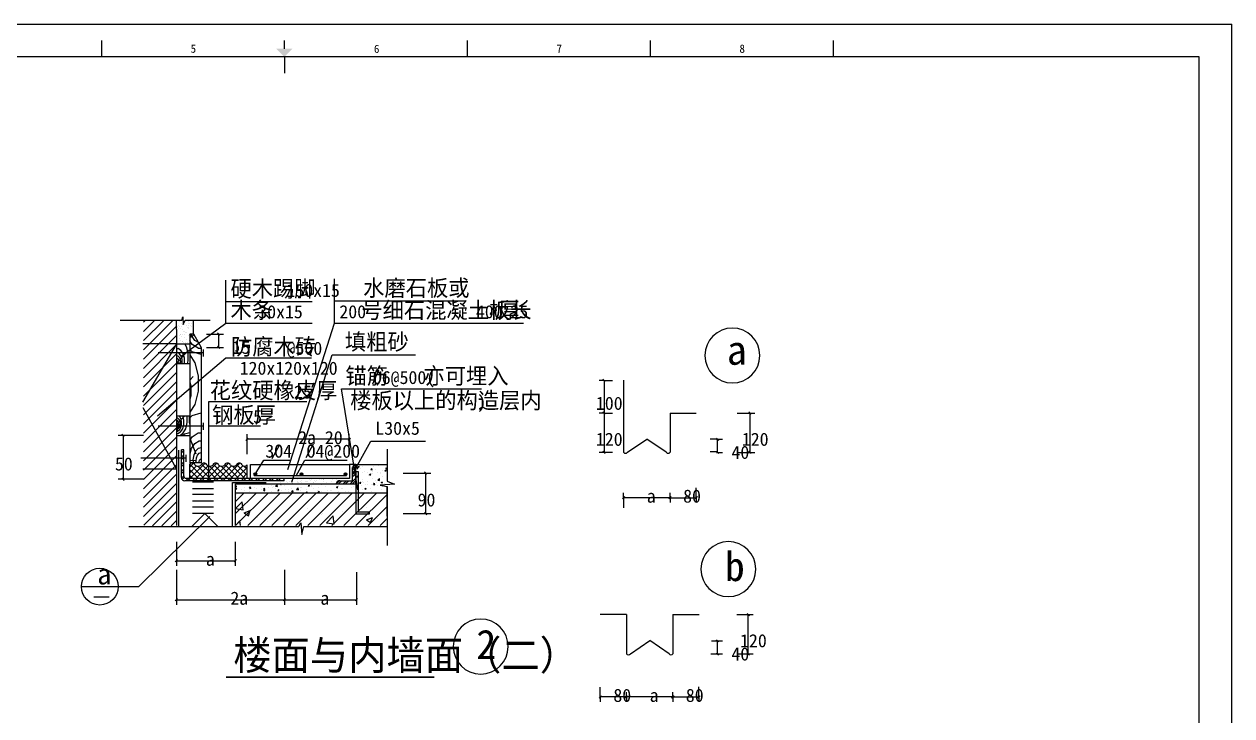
# Model space of a CAD drawing. Header units: metres. Extents: x 10696 to 16636, y 10609 to 14809.
# Drawn here: x 12945 to 16636, y 12694 to 14809 of the extents above; entities that cross this region are included whole.
import ezdxf

# ---------------------------------------------------------------- set-up
doc = ezdxf.new("R2010")
doc.units = ezdxf.units.M
for name, color, linetype in [('AXIS', 3, 'Continuous'), ('CX', 2, 'Continuous'), ('HATCH', 9, 'Continuous'), ('PUB_DIM', 4, 'Continuous'), ('PUB_TEXT', 7, 'Continuous'), ('S_SURFACE', 4, 'Continuous'), ('SXX', 4, 'Continuous'), ('TK', 9, 'Continuous'), ('XX', 7, 'Continuous'), ('ZX', 3, 'Continuous')]:
    doc.layers.add(name, color=color, linetype=linetype)

# ---------------------------------------------------------------- blocks, each defined once
blk = doc.blocks.new('_DIMX')
blk.add_lwpolyline([(-70, -70), (70, 70)])

msp = doc.modelspace()

# ---------------------------------------------------------------- linework, layer by layer
for p, q in [((13309.93, 13812.88), (13401.05, 13904.01)), ((13309.93, 13841.17), (13372.77, 13904.01)), ((13309.93, 13869.45), (13344.48, 13904.01)), ((13309.93, 13897.74), (13316.2, 13904.01)), ((13309.93, 13784.6), (13410.84, 13885.51)), ((13413.53, 13881.3), (13413.53, 13881.3)), ((13414.11, 13883.38), (13414.11, 13883.38)), ((13417.67, 13886.28), (13417.67, 13886.28)), ((13417.75, 13878.62), (13417.75, 13878.62)), ((13419.32, 13884.06), (13419.32, 13884.06)), ((13419.51, 13884.59), (13419.51, 13884.59)), ((13421.01, 13898.22), (13421.01, 13898.22)), ((13421.64, 13878.95), (13421.64, 13878.95)), ((13424.85, 13893.99), (13424.85, 13893.99)), ((13427.45, 13885.13), (13427.45, 13885.13)), ((13428.21, 13876.62), (13428.21, 13876.62)), ((13435.13, 13889.3), (13435.13, 13889.3)), ((13437.78, 13904.18), (13437.78, 13904.18)), ((13440.81, 13903.71), (13440.81, 13903.71)), ((13441.03, 13886.92), (13441.03, 13886.92)), ((13444.67, 13881.36), (13444.67, 13881.36)), ((13446.24, 13887.61), (13446.24, 13887.61)), ((13447.73, 13895.06), (13447.73, 13895.06)), ((13448.02, 13899.2), (13448.02, 13899.2)), ((13448.65, 13879.93), (13448.65, 13879.93)), ((13448.89, 13878.67), (13448.89, 13878.67)), ((13449.57, 13893.37), (13449.57, 13893.37)), ((13454.37, 13888.68), (13454.37, 13888.68)), ((13455.99, 13894.04), (13455.99, 13894.04)), ((13458.27, 13885.4), (13458.27, 13885.4)), ((13460.71, 13889.18), (13460.71, 13889.18)), ((13309.93, 13756.32), (13410.84, 13857.23)), ((13418.65, 13849.06), (13418.65, 13849.06)), ((13421.6, 13856.26), (13421.6, 13856.26)), ((13422.27, 13859.69), (13422.27, 13859.69)), ((13422.9, 13840.42), (13422.9, 13840.42)), ((13423.33, 13858.7), (13423.33, 13858.7)), ((13425.82, 13853.58), (13425.82, 13853.58)), ((13428.54, 13859.39), (13428.54, 13859.39)), ((13428.6, 13839.94), (13428.6, 13839.94)), ((13430.44, 13838.25), (13430.44, 13838.25)), ((13432.93, 13868.95), (13432.93, 13868.95)), ((13435.76, 13870.03), (13435.76, 13870.03)), ((13436.39, 13850.77), (13436.39, 13850.77)), ((13436.67, 13860.46), (13436.67, 13860.46)), ((13438.17, 13867.5), (13438.17, 13867.5)), ((13440.01, 13865.81), (13440.01, 13865.81)), ((13441, 13843.9), (13441, 13843.9)), ((13448.71, 13857.84), (13448.71, 13857.84)), ((13449.28, 13860.66), (13449.28, 13860.66)), ((13449.91, 13841.39), (13449.91, 13841.39)), ((13450.25, 13862.24), (13450.25, 13862.24)), ((13452.75, 13856.32), (13452.75, 13856.32)), ((13452.81, 13851.65), (13464.23, 13859.47)), ((13459.28, 13829.35), (13452.81, 13838.48)), ((13455.46, 13862.93), (13455.46, 13862.93)), ((13456.99, 13857.42), (13455.6, 13862.49)), ((13466.89, 13841.93), (13456.99, 13857.42)), ((13461.34, 13869.91), (13461.34, 13869.91)), ((13478.3, 13835.11), (13466.89, 13841.93)), ((13309.93, 13728.03), (13410.84, 13828.94)), ((13410.84, 13831.16), (13410.84, 13831.16)), ((13410.84, 13831.16), (13410.84, 13831.16)), ((13410.84, 13817.15), (13415.79, 13817.15)), ((13410.84, 13805.05), (13414.27, 13805.05)), ((13420.36, 13801.17), (13414.27, 13805.05)), ((13424.55, 13811.34), (13415.79, 13817.15)), ((13415.79, 13776.97), (13438.65, 13801.66)), ((13418.97, 13832.23), (13418.97, 13832.23)), ((13425.32, 13793.43), (13420.36, 13801.17)), ((13431.41, 13801.66), (13424.55, 13811.34)), ((13429.68, 13831.22), (13429.68, 13831.22)), ((13435.22, 13787.62), (13431.41, 13801.66)), ((13432.55, 13834.02), (13432.55, 13834.02)), ((13441.32, 13822.47), (13436, 13831.16)), ((13437.02, 13831.5), (13437.02, 13831.5)), ((13437.76, 13834.71), (13437.76, 13834.71)), ((13446.65, 13802.63), (13441.32, 13822.47)), ((13445.89, 13835.78), (13445.89, 13835.78)), ((13446.65, 13779.39), (13446.65, 13802.63)), ((13459.27, 13807.08), (13452.81, 13812.9)), ((13485.94, 13799.34), (13459.27, 13807.08)), ((13477.56, 13817.73), (13459.28, 13829.35)), ((13477.56, 13817.73), (13486.71, 13817.73)), ((13309.93, 13699.75), (13410.84, 13800.66)), ((13309.93, 13671.46), (13410.84, 13772.38)), ((13410.84, 13794.8), (13411.22, 13794.88)), ((13410.84, 13787.14), (13410.84, 13787.14)), ((13413.89, 13786.17), (13410.84, 13787.14)), ((13410.84, 13777.34), (13411.22, 13777.46)), ((13415.79, 13793.91), (13411.22, 13794.88)), ((13412.74, 13776.97), (13411.22, 13777.46)), ((13414.27, 13775.52), (13412.74, 13776.97)), ((13416.55, 13783.27), (13413.89, 13786.17)), ((13415.03, 13773.58), (13414.27, 13775.52)), ((13415.41, 13771.16), (13415.03, 13773.58)), ((13415.19, 13769.74), (13415.41, 13771.16)), ((13419.98, 13789.56), (13415.79, 13793.91)), ((13418.46, 13778.91), (13416.55, 13783.27)), ((13419.22, 13774.07), (13418.46, 13778.91)), ((13418.56, 13769.87), (13419.22, 13774.07)), ((13422.65, 13783.75), (13419.98, 13789.56)), ((13423.79, 13776), (13422.65, 13783.75)), ((13422.85, 13770.03), (13423.79, 13776)), ((13427.98, 13783.75), (13425.32, 13793.43)), ((13427.32, 13770.2), (13427.98, 13772.62)), ((13427.98, 13772.62), (13427.98, 13783.75)), ((13434.64, 13770.48), (13435.22, 13772.62)), ((13435.22, 13772.62), (13435.22, 13787.62)), ((13444.41, 13770.85), (13446.65, 13779.39)), ((13467.66, 13773.2), (13452.81, 13797.46)), ((13478.32, 13733.51), (13467.66, 13773.2)), ((13485.95, 13799.34), (13486.71, 13799.56)), ((13309.93, 13643.18), (13410.84, 13744.09)), ((13452.81, 13721.29), (13462.32, 13731.57)), ((13478.32, 13687.04), (13478.32, 13733.51)), ((13309.93, 13614.89), (13410.84, 13715.81)), ((13455.47, 13703.5), (13452.81, 13713.29)), ((13455.47, 13673.49), (13455.47, 13703.5)), ((13309.93, 13586.61), (13410.84, 13687.52)), ((13309.93, 13558.33), (13410.84, 13659.24)), ((13452.81, 13663.69), (13455.47, 13673.49)), ((13467.66, 13646.38), (13478.32, 13687.04)), ((13309.93, 13530.04), (13410.84, 13630.95)), ((13452.81, 13622.12), (13467.66, 13646.38)), ((13459.28, 13612.5), (13485.94, 13620.24)), ((13486.71, 13620.02), (13485.94, 13620.24)), ((13309.93, 13501.76), (13410.84, 13602.67)), ((13410.84, 13604.98), (13411.19, 13605.05)), ((13413.66, 13597), (13410.84, 13597.89)), ((13410.84, 13588.82), (13411.19, 13588.94)), ((13415.42, 13604.16), (13411.19, 13605.05)), ((13412.6, 13588.49), (13411.19, 13588.94)), ((13414.01, 13587.15), (13412.6, 13588.49)), ((13416.13, 13594.31), (13413.66, 13597)), ((13414.72, 13585.35), (13414.01, 13587.15)), ((13414.01, 13579.53), (13414.72, 13580.88)), ((13415.07, 13583.12), (13414.72, 13585.35)), ((13414.72, 13580.88), (13415.07, 13583.12)), ((13415.42, 13588.49), (13436.42, 13611.16)), ((13419.3, 13600.13), (13415.42, 13604.16)), ((13425.29, 13573.26), (13415.77, 13579.98)), ((13417.89, 13590.28), (13416.13, 13594.31)), ((13416.13, 13578.19), (13417.89, 13581.32)), ((13418.59, 13585.8), (13417.89, 13590.28)), ((13417.89, 13581.32), (13418.59, 13585.8)), ((13419.65, 13610.88), (13419.19, 13611.16)), ((13421.76, 13594.76), (13419.3, 13600.13)), ((13419.3, 13575.5), (13421.76, 13580.88)), ((13424.23, 13603.71), (13419.65, 13610.87)), ((13422.82, 13587.59), (13421.76, 13594.76)), ((13421.76, 13580.88), (13422.82, 13587.59)), ((13426.7, 13594.76), (13424.23, 13603.71)), ((13424.23, 13575.5), (13426.7, 13584.46)), ((13426.7, 13584.46), (13426.7, 13594.76)), ((13429.87, 13571.47), (13433.39, 13584.46)), ((13433.39, 13598.34), (13429.91, 13611.16)), ((13433.39, 13584.46), (13433.39, 13598.34)), ((13439.03, 13571.92), (13443.96, 13590.73)), ((13443.96, 13590.73), (13443.96, 13611.16)), ((13451.01, 13590.73), (13451.01, 13611.16)), ((13452.81, 13583.88), (13451.01, 13590.73)), ((13452.81, 13606.67), (13459.28, 13612.5)), ((13309.93, 13473.47), (13410.84, 13574.39)), ((13309.93, 13445.19), (13410.84, 13546.1)), ((13411.19, 13577.74), (13410.84, 13577.85)), ((13410.84, 13574.61), (13413.66, 13575.5)), ((13410.84, 13574.61), (13410.84, 13574.61)), ((13411.19, 13570.13), (13410.84, 13570.21)), ((13410.84, 13564.76), (13414.01, 13564.76)), ((13410.84, 13557.15), (13415.42, 13557.15)), ((13411.19, 13577.74), (13412.6, 13578.19)), ((13411.19, 13570.13), (13415.42, 13571.03)), ((13415.07, 13564.76), (13411.9, 13576.85)), ((13412.6, 13578.19), (13414.01, 13579.53)), ((13413.66, 13575.5), (13416.13, 13578.19)), ((13414.01, 13564.76), (13419.65, 13568.34)), ((13415.42, 13571.03), (13419.3, 13575.5)), ((13415.42, 13557.15), (13423.53, 13562.52)), ((13419.18, 13551.16), (13422.82, 13552.22)), ((13419.65, 13568.34), (13424.23, 13575.5)), ((13422.82, 13552.22), (13431.63, 13559.83)), ((13423.53, 13562.52), (13429.87, 13571.47)), ((13429.5, 13551.16), (13435.15, 13556.25)), ((13431.63, 13559.83), (13439.03, 13571.92)), ((13435.15, 13556.25), (13447.48, 13559.83)), ((13452.81, 13558.29), (13447.49, 13559.83)), ((13452.81, 13538.5), (13459.28, 13547.64)), ((13459.28, 13547.64), (13477.56, 13559.25)), ((13477.56, 13559.25), (13486.71, 13559.25)), ((13309.93, 13416.9), (13410.84, 13517.82)), ((13425.89, 13506), (13427.04, 13507.15)), ((13425.89, 13498.93), (13432.89, 13505.93)), ((13470.71, 13494.39), (13452.81, 13542.2)), ((13452.81, 13496.63), (13456.99, 13511.82)), ((13456.99, 13511.82), (13466.9, 13527.31)), ((13466.9, 13527.31), (13479.85, 13535.05)), ((13469.94, 13504.07), (13478.32, 13512.78)), ((13478.32, 13512.78), (13486.71, 13514.56)), ((13479.85, 13535.05), (13486.71, 13535.05)), ((13309.93, 13388.62), (13410.84, 13489.53)), ((13425.89, 13484.79), (13432.89, 13491.79)), ((13425.89, 13477.72), (13432.89, 13484.72)), ((13425.89, 13463.58), (13432.89, 13470.58)), ((13467.66, 13474.06), (13452.81, 13475.28)), ((13462.32, 13476.97), (13464.61, 13492.45)), ((13463.85, 13467.28), (13462.32, 13476.97)), ((13464.61, 13492.45), (13469.94, 13504.07)), ((13470.71, 13473.09), (13472.23, 13482.77)), ((13471.62, 13467.28), (13470.71, 13473.09)), ((13472.23, 13482.77), (13475.28, 13491.49)), ((13475.28, 13491.49), (13480.61, 13497.3)), ((13479.09, 13467.28), (13479.85, 13472.13)), ((13479.85, 13472.13), (13481.37, 13476)), ((13480.61, 13497.3), (13486.71, 13499.23)), ((13481.37, 13476), (13484.42, 13478.9)), ((13484.42, 13478.9), (13486.71, 13479.63)), ((13486.71, 13499.23), (13486.71, 13499.23)), ((13309.93, 13360.34), (13410.84, 13461.25)), ((13309.93, 13332.05), (13410.84, 13432.97)), ((13425.89, 13456.51), (13432.89, 13463.51)), ((13425.89, 13442.37), (13432.89, 13449.37)), ((13425.89, 13435.29), (13432.89, 13442.29)), ((13450.43, 13453.88), (13462.89, 13466.34)), ((13450.43, 13436.21), (13472.35, 13458.13)), ((13478.1, 13420.15), (13450.43, 13447.82)), ((13495.77, 13420.15), (13451.85, 13464.08)), ((13452.05, 13420.15), (13498.43, 13466.53)), ((13469.73, 13420.15), (13507.9, 13458.33)), ((13509.23, 13424.37), (13476.41, 13457.2)), ((13479.09, 13467.28), (13479.09, 13467.28)), ((13487.41, 13420.15), (13509.23, 13441.98)), ((13509.23, 13442.05), (13487.55, 13463.73)), ((13509.23, 13441.98), (13533.96, 13466.7)), ((13509.23, 13424.3), (13543.48, 13458.54)), ((13531.13, 13420.15), (13509.23, 13442.05)), ((13548.81, 13420.15), (13511.71, 13457.25)), ((13522.76, 13420.15), (13569.46, 13466.85)), ((13566.48, 13420.15), (13523.26, 13463.38)), ((13540.44, 13420.15), (13579.06, 13458.77)), ((13584.16, 13420.15), (13546.96, 13457.35)), ((13558.12, 13420.15), (13604.94, 13466.98)), ((13601.84, 13420.15), (13558.99, 13463)), ((13575.8, 13420.15), (13614.07, 13458.43)), ((13619.52, 13420.15), (13582.15, 13457.52)), ((13593.47, 13420.15), (13626, 13452.68)), ((13626, 13431.35), (13594.74, 13462.61)), ((13611.15, 13420.15), (13626, 13435)), ((13626, 13449.02), (13618.15, 13456.88)), ((13948.88, 13452.97), (13958.89, 13462.98)), ((13948.89, 13445.91), (13958.89, 13455.91)), ((13948.89, 13431.76), (13958.89, 13441.76)), ((13948.89, 13424.69), (13958.89, 13434.69)), ((13961.25, 13440.7), (13961.25, 13440.7)), ((13961.79, 13450.68), (13964.68, 13454.13)), ((13961.79, 13450.68), (13965.38, 13450.37)), ((13965.38, 13450.37), (13964.68, 13454.13)), ((13964.82, 13456.44), (13969.02, 13458.05)), ((13964.82, 13456.44), (13967.81, 13454.42)), ((13967.81, 13454.42), (13969.02, 13458.05)), ((13973.98, 13451.69), (13973.98, 13451.69)), ((13979.05, 13437.19), (13979.05, 13437.19)), ((13979.78, 13457.16), (13979.78, 13457.16)), ((13984.71, 13441.66), (13984.71, 13441.66)), ((13993.28, 13439.35), (13993.28, 13439.35)), ((13996.09, 13433.01), (13996.09, 13433.01)), ((14000.64, 13432.28), (14004.84, 13433.89)), ((14000.64, 13432.28), (14003.62, 13430.27)), ((14003.62, 13430.27), (14004.84, 13433.89)), ((14004.83, 13446.92), (14007.72, 13450.36)), ((14004.83, 13446.92), (14008.41, 13446.6)), ((14008.41, 13446.6), (14007.72, 13450.36)), ((14009.36, 13441.03), (14009.36, 13441.03)), ((14010.09, 13461.01), (14010.09, 13461.01)), ((14011.11, 13434.99), (14011.11, 13434.99)), ((14011.87, 13456.68), (14011.87, 13456.68)), ((14017.87, 13461.79), (14017.87, 13461.79)), ((14019.7, 13447.67), (14019.7, 13447.67)), ((14025.31, 13437.99), (14025.31, 13437.99)), ((14026.89, 13458.66), (14026.89, 13458.66)), ((14033.83, 13437.98), (14033.83, 13437.98)), ((14034.08, 13434.49), (14034.08, 13434.49)), ((14040.52, 13445.53), (14040.52, 13445.53)), ((14047.86, 13443.15), (14050.75, 13446.6)), ((14047.86, 13443.15), (14051.45, 13442.84)), ((14049.62, 13461.65), (14049.62, 13461.65)), ((14049.9, 13460.43), (14049.9, 13460.43)), ((14051.45, 13442.84), (14050.75, 13446.6)), ((14051.05, 13451.63), (14055.25, 13453.24)), ((14051.05, 13451.63), (14054.03, 13449.62)), ((14054.03, 13449.62), (14055.25, 13453.24)), ((14054.69, 13453.67), (14054.69, 13453.67)), ((13309.93, 13303.77), (13410.84, 13404.68)), ((13426.06, 13421.32), (13432.89, 13428.15)), ((13428.37, 13416.56), (13434.79, 13422.98)), ((13439.11, 13413.15), (13446.11, 13420.15)), ((13446.18, 13413.15), (13453.18, 13420.15)), ((13460.42, 13420.15), (13450.43, 13430.14)), ((13460.32, 13413.15), (13467.32, 13420.15)), ((13467.39, 13413.15), (13474.39, 13420.15)), ((13481.53, 13413.15), (13488.53, 13420.15)), ((13488.61, 13413.15), (13495.61, 13420.15)), ((13502.75, 13413.15), (13509.75, 13420.15)), ((13505.08, 13420.15), (13509.23, 13424.3)), ((13513.45, 13420.15), (13509.23, 13424.37)), ((13509.82, 13413.15), (13516.82, 13420.15)), ((13523.96, 13413.15), (13530.96, 13420.15)), ((13531.03, 13413.15), (13538.03, 13420.15)), ((13545.17, 13413.15), (13552.17, 13420.15)), ((13552.25, 13413.15), (13559.25, 13420.15)), ((13566.39, 13413.15), (13573.39, 13420.15)), ((13573.46, 13413.15), (13580.46, 13420.15)), ((13587.6, 13413.15), (13594.6, 13420.15)), ((13591.63, 13394.91), (13594.01, 13397.75)), ((13594.71, 13393.99), (13594.01, 13397.75)), ((13594.67, 13413.15), (13601.67, 13420.15)), ((13595.79, 13401.9), (13595.79, 13401.9)), ((13608.81, 13413.15), (13615.81, 13420.15)), ((13615.88, 13413.15), (13622.88, 13420.15)), ((13630.03, 13413.15), (13637.03, 13420.15)), ((13637.1, 13413.15), (13644.1, 13420.15)), ((13651.24, 13413.15), (13658.24, 13420.15)), ((13658.31, 13413.15), (13665.31, 13420.15)), ((13671.42, 13395.27), (13671.42, 13395.27)), ((13672.45, 13413.15), (13679.45, 13420.15)), ((13679.52, 13413.15), (13686.52, 13420.15)), ((13693.67, 13413.15), (13700.67, 13420.15)), ((13700.74, 13413.15), (13707.74, 13420.15)), ((13702.23, 13399.5), (13702.23, 13399.5)), ((13708.56, 13395.16), (13708.56, 13395.16)), ((13713.9, 13396.1), (13718.58, 13400.97)), ((13713.9, 13396.1), (13719.24, 13395.27)), ((13714.88, 13413.15), (13721.88, 13420.15)), ((13719.24, 13395.27), (13718.58, 13400.97)), ((13721.95, 13413.15), (13728.95, 13420.15)), ((13727.41, 13403.15), (13730.34, 13401.17)), ((13728.52, 13409.11), (13728.52, 13409.11)), ((13730.34, 13401.17), (13731, 13403.15)), ((13731.28, 13398.15), (13731.28, 13398.15)), ((13736.09, 13413.15), (13740.13, 13417.19)), ((13739.77, 13399.62), (13739.77, 13399.62)), ((13742, 13419.46), (13742, 13419.46)), ((13748.04, 13410.28), (13748.04, 13410.28)), ((13749.88, 13408.59), (13749.88, 13408.59)), ((13752.53, 13403.86), (13752.53, 13403.86)), ((13755.53, 13410.08), (13755.53, 13410.08)), ((13757.73, 13404.54), (13757.73, 13404.54)), ((13761.83, 13415.2), (13761.83, 13415.2)), ((13765.86, 13405.61), (13765.86, 13405.61)), ((13767.59, 13419.34), (13767.59, 13419.34)), ((13769.18, 13403.14), (13769.18, 13403.14)), ((13778.1, 13419.06), (13778.1, 13419.06)), ((13779.45, 13407.4), (13779.45, 13407.4)), ((13779.94, 13417.37), (13779.94, 13417.37)), ((13781.7, 13410.42), (13781.7, 13410.42)), ((13784.65, 13408.09), (13784.65, 13408.09)), ((13788.64, 13409.4), (13788.64, 13409.4)), ((13792.78, 13409.16), (13792.78, 13409.16)), ((13792.97, 13415.26), (13792.97, 13415.26)), ((13806.36, 13410.95), (13806.36, 13410.95)), ((13807.28, 13410.29), (13807.28, 13410.29)), ((13811.57, 13411.63), (13811.57, 13411.63)), ((13813.58, 13398.38), (13817.78, 13399.99)), ((13813.58, 13398.38), (13816.57, 13396.37)), ((13816.57, 13396.37), (13817.78, 13399.99)), ((13818.7, 13418.17), (13818.7, 13418.17)), ((13819.7, 13412.7), (13819.7, 13412.7)), ((13824.08, 13395.93), (13824.08, 13395.93)), ((13824.12, 13415.31), (13824.12, 13415.31)), ((13824.13, 13398.45), (13824.13, 13398.45)), ((13828.66, 13409.05), (13828.66, 13409.05)), ((13830.5, 13407.36), (13830.5, 13407.36)), ((13833.28, 13414.49), (13833.28, 13414.49)), ((13834.29, 13411.27), (13834.29, 13411.27)), ((13838.49, 13415.18), (13838.49, 13415.18)), ((13846.62, 13416.25), (13846.62, 13416.25)), ((13855.24, 13400.43), (13855.24, 13400.43)), ((13855.26, 13415.37), (13855.26, 13415.37)), ((13858.72, 13417.83), (13858.72, 13417.83)), ((13860.2, 13418.03), (13860.2, 13418.03)), ((13860.47, 13411.6), (13860.47, 13411.6)), ((13860.56, 13416.14), (13860.56, 13416.14)), ((13865.41, 13418.72), (13865.41, 13418.72)), ((13869.26, 13408.17), (13869.26, 13408.17)), ((13873.53, 13419.79), (13873.53, 13419.79)), ((13886.05, 13411.48), (13886.05, 13411.48)), ((13886.4, 13415.43), (13886.4, 13415.43)), ((13899.06, 13403.15), (13909.06, 13413.16)), ((13899.32, 13416.94), (13899.32, 13416.94)), ((13899.81, 13393.58), (13904.01, 13395.19)), ((13902.79, 13391.56), (13904.01, 13395.19)), ((13904.67, 13399.39), (13904.67, 13399.39)), ((13906.13, 13403.15), (13916.13, 13413.15)), ((13919.69, 13401.37), (13919.69, 13401.37)), ((13920.27, 13403.15), (13930.27, 13413.15)), ((13927.35, 13403.15), (13937.35, 13413.15)), ((13941.49, 13403.15), (13958.89, 13420.55)), ((13948.56, 13403.15), (13958.89, 13413.48)), ((13952.02, 13395.48), (13952.02, 13395.48)), ((13962.09, 13424.76), (13966.76, 13429.63)), ((13962.09, 13424.76), (13967.42, 13423.93)), ((13962.22, 13401.98), (13962.22, 13401.98)), ((13964.09, 13422.48), (13964.09, 13422.48)), ((13967.42, 13423.93), (13966.76, 13429.63)), ((13970.12, 13405.55), (13973.01, 13409)), ((13970.12, 13405.55), (13973.7, 13405.24)), ((13973.7, 13405.24), (13973.01, 13409)), ((13977.59, 13397.24), (13977.59, 13397.24)), ((13978.32, 13417.22), (13978.32, 13417.22)), ((13980.31, 13409.35), (13980.31, 13409.35)), ((13981.6, 13408.69), (13981.6, 13408.69)), ((13987.01, 13401.48), (13987.01, 13401.48)), ((13994.25, 13400.63), (13994.25, 13400.63)), ((13995.33, 13411.33), (13995.33, 13411.33)), ((13999.08, 13428.49), (13999.08, 13428.49)), ((14007.9, 13401.09), (14007.9, 13401.09)), ((14008.63, 13421.06), (14008.63, 13421.06)), ((14013.15, 13401.79), (14016.04, 13405.23)), ((14013.15, 13401.79), (14016.74, 13401.47)), ((14013.62, 13407.33), (14013.62, 13407.33)), ((14016.74, 13401.47), (14016.04, 13405.23)), ((14018.05, 13414.32), (14018.05, 13414.32)), ((14022, 13407.49), (14022, 13407.49)), ((14026.12, 13414.82), (14030.8, 13419.7)), ((14026.12, 13414.82), (14031.46, 13414)), ((14026.28, 13399.27), (14026.28, 13399.27)), ((14031.46, 13414), (14030.8, 13419.7)), ((14036.45, 13408.12), (14040.65, 13409.74)), ((14036.45, 13408.12), (14039.43, 13406.11)), ((14039.06, 13405.58), (14039.06, 13405.58)), ((14039.43, 13406.11), (14040.65, 13409.74)), ((14039.79, 13425.56), (14039.79, 13425.56)), ((14040.16, 13395.64), (14040.16, 13395.64)), ((14045.65, 13405.98), (14045.65, 13405.98)), ((13311.49, 13277.04), (13410.84, 13376.4)), ((13591.63, 13394.26), (13594.71, 13393.99)), ((13591.63, 13388.99), (13594.91, 13390.25)), ((13591.63, 13388.02), (13593.7, 13386.63)), ((13591.63, 13275.72), (13691.64, 13375.73)), ((13591.63, 13312.49), (13654.87, 13375.73)), ((13591.63, 13349.26), (13618.1, 13375.73)), ((13593.7, 13386.63), (13594.91, 13390.25)), ((13594.79, 13362.27), (13594.79, 13362.27)), ((13594.94, 13369.7), (13594.94, 13369.7)), ((13609.95, 13386.93), (13609.95, 13386.93)), ((13617.34, 13393.07), (13617.34, 13393.07)), ((13617.9, 13383.22), (13617.9, 13383.22)), ((13628.4, 13275.72), (13728.41, 13375.73)), ((13632.92, 13385.2), (13632.92, 13385.2)), ((13634.16, 13390.54), (13637.05, 13393.99)), ((13634.16, 13390.54), (13637.74, 13390.23)), ((13634.8, 13381.6), (13634.8, 13381.6)), ((13637.74, 13390.23), (13637.05, 13393.99)), ((13640.26, 13390.78), (13640.26, 13390.78)), ((13649.36, 13391.72), (13649.36, 13391.72)), ((13655.65, 13388.19), (13655.65, 13388.19)), ((13665.17, 13275.72), (13765.18, 13375.73)), ((13669.79, 13387.6), (13669.79, 13387.6)), ((13676.94, 13383.84), (13681.14, 13385.45)), ((13676.94, 13383.84), (13679.92, 13381.82)), ((13677.19, 13386.78), (13680.08, 13390.22)), ((13677.19, 13386.78), (13680.78, 13386.46)), ((13679.92, 13381.82), (13681.14, 13385.45)), ((13680.78, 13386.46), (13680.08, 13390.22)), ((13681.39, 13390.37), (13681.39, 13390.37)), ((13693.54, 13393.18), (13693.54, 13393.18)), ((13701.5, 13379.52), (13701.5, 13379.52)), ((13701.93, 13275.72), (13801.95, 13375.73)), ((13704.78, 13393.61), (13704.78, 13393.61)), ((13713.42, 13389.01), (13713.42, 13389.01)), ((13719.16, 13380.44), (13719.16, 13380.44)), ((13720.23, 13383.01), (13723.12, 13386.46)), ((13720.23, 13383.01), (13723.81, 13382.7)), ((13723.81, 13382.7), (13723.12, 13386.46)), ((13731.8, 13383.37), (13731.8, 13383.37)), ((13738.7, 13275.72), (13838.71, 13375.73)), ((13745.45, 13387.66), (13745.45, 13387.66)), ((13753.39, 13379.48), (13753.39, 13379.48)), ((13754.15, 13386.44), (13754.15, 13386.44)), ((13762.97, 13387.86), (13762.97, 13387.86)), ((13763.17, 13379.03), (13767.37, 13380.64)), ((13763.17, 13379.03), (13766.15, 13377.02)), ((13763.26, 13379.25), (13766.15, 13382.69)), ((13763.26, 13379.25), (13766.85, 13378.93)), ((13766.85, 13378.93), (13766.15, 13382.69)), ((13766.15, 13377.02), (13767.37, 13380.64)), ((13768.41, 13381.45), (13768.41, 13381.45)), ((13775.47, 13275.72), (13875.48, 13375.73)), ((13777.48, 13386.31), (13777.48, 13386.31)), ((13777.94, 13386.17), (13782.61, 13391.04)), ((13777.94, 13386.17), (13783.28, 13385.34)), ((13783.27, 13385.34), (13782.61, 13391.04)), ((13789.14, 13392.45), (13789.14, 13392.45)), ((13791.14, 13384.44), (13791.14, 13384.44)), ((13793.77, 13392.09), (13793.77, 13392.09)), ((13806.51, 13375.73), (13809.19, 13378.93)), ((13809.78, 13375.73), (13809.19, 13378.93)), ((13809.51, 13384.95), (13809.51, 13384.95)), ((13812.24, 13275.72), (13912.25, 13375.73)), ((13823.35, 13375.96), (13823.35, 13375.96)), ((13829.03, 13389.43), (13829.03, 13389.43)), ((13841.54, 13383.6), (13841.54, 13383.6)), ((13841.97, 13376.24), (13846.65, 13381.11)), ((13841.97, 13376.24), (13845.26, 13375.73)), ((13844.05, 13391.41), (13844.05, 13391.41)), ((13847.27, 13375.73), (13846.65, 13381.11)), ((13847.04, 13377.46), (13847.04, 13377.46)), ((13849.01, 13275.72), (13949.02, 13375.73)), ((13853.32, 13375.73), (13853.6, 13375.84)), ((13853.56, 13375.73), (13853.6, 13375.84)), ((13854.51, 13380.46), (13854.51, 13380.46)), ((13866.78, 13394.4), (13866.78, 13394.4)), ((13873.57, 13382.25), (13873.57, 13382.25)), ((13882.03, 13383.46), (13882.03, 13383.46)), ((13885.32, 13384.68), (13885.32, 13384.68)), ((13885.78, 13275.72), (13985.79, 13375.73)), ((13899.81, 13393.58), (13902.79, 13391.56)), ((13903.9, 13377.7), (13903.9, 13377.7)), ((13905.6, 13380.9), (13905.6, 13380.9)), ((13915.62, 13388.52), (13915.62, 13388.52)), ((13917.03, 13389.47), (13917.03, 13389.47)), ((13922.55, 13275.72), (14022.56, 13375.73)), ((13926.63, 13380.7), (13926.63, 13380.7)), ((13937.63, 13379.54), (13937.63, 13379.54)), ((13946.79, 13393.02), (13946.79, 13393.02)), ((13959.32, 13275.72), (14054.84, 13371.24)), ((13964.52, 13385.68), (13964.52, 13385.68)), ((13969.66, 13378.19), (13969.66, 13378.19)), ((13976.86, 13377.27), (13976.86, 13377.27)), ((13979.54, 13387.66), (13979.54, 13387.66)), ((13986.04, 13388.77), (13990.24, 13390.38)), ((13986.04, 13388.77), (13989.02, 13386.76)), ((13989.02, 13386.76), (13990.24, 13390.38)), ((14001.69, 13376.84), (14001.69, 13376.84)), ((14002.27, 13390.65), (14002.27, 13390.65)), ((14007.17, 13381.11), (14007.17, 13381.11)), ((14038.33, 13385.61), (14038.33, 13385.61)), ((14054.51, 13377.7), (14054.51, 13377.7)), ((13337.94, 13275.21), (13410.84, 13348.11)), ((13591.63, 13327.72), (13611.88, 13348.82)), ((13591.63, 13327.72), (13614.75, 13324.13)), ((13614.75, 13324.13), (13611.88, 13348.82)), ((13617.63, 13314.72), (13635.83, 13321.71)), ((13630.56, 13306), (13635.83, 13321.71)), ((13810.9, 13327.77), (13810.9, 13327.77)), ((13962.53, 13353.8), (13962.53, 13353.8)), ((13991.49, 13330.16), (13991.49, 13330.16)), ((13996.09, 13275.72), (14054.46, 13334.08)), ((14017.86, 13331.83), (14017.86, 13331.83)), ((13366.42, 13275.41), (13410.84, 13319.83)), ((13394.9, 13275.61), (13410.84, 13291.54)), ((13591.63, 13275.72), (13604.16, 13290.66)), ((13606.92, 13275.72), (13604.16, 13290.66)), ((13617.63, 13314.72), (13630.56, 13306)), ((13659.27, 13301.75), (13659.27, 13301.75)), ((13690.1, 13288.68), (13690.1, 13288.68)), ((13722.95, 13292.36), (13722.95, 13292.36)), ((13854.3, 13310.3), (13854.3, 13310.3)), ((13857.99, 13311.86), (13857.99, 13311.86)), ((13869.11, 13284.68), (13889.36, 13305.79)), ((13869.11, 13284.68), (13892.23, 13281.1)), ((13892.23, 13281.1), (13889.36, 13305.79)), ((13919.39, 13318.87), (13919.39, 13318.87)), ((13991.28, 13293.9), (14009.48, 13300.88)), ((13991.28, 13293.9), (14004.21, 13285.17)), ((14004.21, 13285.17), (14009.48, 13300.88)), ((14024.83, 13296.71), (14024.83, 13296.71)), ((14032.86, 13275.72), (14054.07, 13296.93)), ((13591.63, 13275.72), (13591.63, 13275.72)), ((13591.63, 13275.72), (13591.63, 13275.72))]:
    msp.add_line(p, q)
for centre, start, end in [((15109.46, 13795.84), 0, 180), ((15109.46, 13795.84), 180, 0), ((15097.23, 13142.83), 0, 180), ((15097.23, 13142.83), 180, 0), ((14340.39, 12906.22), 0, 180), ((14340.39, 12906.22), 180, 0)]:
    msp.add_arc(centre, 84, start, end)
at = {"layer": 'AXIS'}
for p, q in [((13425.89, 13423.15), (13425.89, 13507.15)), ((13432.89, 13507.15), (13425.89, 13507.15)), ((13432.89, 13428.15), (13432.89, 13507.15)), ((13945.52, 13462.98), (13939.75, 13462.98)), ((13958.89, 13462.98), (13945.52, 13462.98)), ((13948.89, 13413.15), (13948.89, 13453.11)), ((13740.13, 13413.15), (13435.89, 13413.15)), ((13740.13, 13420.15), (13440.89, 13420.15)), ((13740.13, 13413.15), (13740.13, 13420.15)), ((13908.93, 13413.15), (13948.89, 13413.15))]:
    msp.add_line(p, q, dxfattribs=at)
msp.add_circle((13176.59, 13089.34), 56.13, dxfattribs=at)
for centre, radius, start, end in [((13959.09, 13452.77), 10.21, 91.15, 181.89), ((13435.89, 13423.15), 10, 180, 270), ((13909.27, 13402.95), 10.21, 88.11, 178.85)]:
    msp.add_arc(centre, radius, start, end, dxfattribs=at)
at = {"layer": 'CX'}
msp.add_line((13410.84, 13875.78), (13410.84, 13904.01), dxfattribs=at)
msp.add_line((13410.84, 13875.78), (13410.84, 13904.01), dxfattribs=at)
at = {"layer": 'HATCH'}
msp.add_line((13158, 13058.09), (13205.37, 13058.09), dxfattribs=at)
at = {"layer": 'PUB_DIM'}
for p, q in [((13502.39, 13861.07), (13554.69, 13861.07)), ((13539.69, 13861.02), (13539.69, 13820.69)), ((13502.39, 13820.64), (13554.69, 13820.64)), ((14718, 13719.72), (14702.44, 13719.72)), ((14717.44, 13719.67), (14717.44, 13619.77)), ((14718, 13619.76), (14702.44, 13619.76)), ((14718, 13619.72), (14702.44, 13619.72)), ((14717.44, 13619.71), (14717.44, 13499.81)), ((15124.12, 13619.76), (15178.36, 13619.76)), ((15163.36, 13499.81), (15163.36, 13619.71)), ((13309.93, 13551.45), (13232.87, 13551.45)), ((13247.87, 13551.4), (13247.87, 13417.5)), ((13626.72, 13494.72), (13626.72, 13554.93)), ((13938.72, 13494.72), (13938.72, 13554.93)), ((13938.67, 13539.93), (13626.77, 13539.93)), ((15061.24, 13539.76), (15079.12, 13539.76)), ((15064.12, 13499.81), (15064.12, 13539.71)), ((14718, 13499.76), (14702.44, 13499.76)), ((15061.24, 13499.76), (15079.12, 13499.76)), ((15124.12, 13499.76), (15178.36, 13499.76)), ((14103.34, 13436.43), (14187.61, 13436.43)), ((14172.61, 13312.48), (14172.61, 13436.38)), ((13309.93, 13417.45), (13232.87, 13417.45)), ((14776.92, 13360.54), (14776.92, 13376.09)), ((14918.87, 13361.09), (14776.97, 13361.09)), ((14918.92, 13360.54), (14918.92, 13376.09)), ((14918.92, 13361.98), (14918.92, 13346.09)), ((14918.97, 13361.09), (14998.87, 13361.09)), ((14998.92, 13361.98), (14998.92, 13346.09)), ((14103.34, 13312.43), (14187.61, 13312.43)), ((13410.64, 13226.67), (13410.64, 13153.31)), ((13590.64, 13226.67), (13590.64, 13153.31)), ((13410.64, 13140.28), (13410.64, 13034.14)), ((13410.69, 13168.31), (13590.59, 13168.31)), ((13740.64, 13140.28), (13740.64, 13034.14)), ((13740.64, 13133.43), (13740.64, 13034.14)), ((13960.64, 13133.43), (13960.64, 13034.14)), ((13410.69, 13049.14), (13740.59, 13049.14)), ((13740.69, 13049.14), (13960.59, 13049.14)), ((15123.31, 13004), (15172.94, 13004)), ((15157.94, 12884.05), (15157.94, 13003.95)), ((15061.12, 12923.58), (15078.99, 12923.58)), ((15063.99, 12883.63), (15063.99, 12923.53)), ((15061.12, 12883.58), (15078.99, 12883.58)), ((15123.31, 12884), (15172.94, 12884)), ((14705.77, 12752.99), (14705.77, 12737.1)), ((14785.72, 12752.1), (14705.82, 12752.1)), ((14785.77, 12751.55), (14785.77, 12767.1)), ((14785.77, 12752.99), (14785.77, 12737.1)), ((14927.72, 12752.1), (14785.82, 12752.1)), ((14927.15, 12752.99), (14927.15, 12737.1)), ((14927.2, 12752.1), (15007.1, 12752.1)), ((14927.77, 12751.55), (14927.77, 12767.1)), ((15007.15, 12752.99), (15007.15, 12737.1))]:
    msp.add_line(p, q, dxfattribs=at)
at = {"layer": 'PUB_TEXT'}
for p, q in [((13561.31, 13895.04), (13561.31, 14025.76)), ((13894.06, 13895.04), (13894.06, 14030.6)), ((13561.31, 13960.4), (13825.35, 13960.4)), ((13894.06, 13962.82), (14274.38, 13962.82)), ((13425.32, 13793.43), (13561.31, 13895.04)), ((13561.31, 13895.04), (13825.35, 13895.04)), ((13751.15, 13447.21), (13894.06, 13895.04)), ((13894.06, 13895.04), (14274.38, 13895.04)), ((14274.38, 13895.04), (14470.74, 13895.04)), ((13352.99, 13611.82), (13561.31, 13788.53)), ((13561.31, 13788.53), (13822.93, 13788.53)), ((13763.26, 13408.48), (13886.8, 13798.21)), ((13886.8, 13798.21), (14141.15, 13798.21)), ((14028.12, 13750.52), (14009.43, 13707.71)), ((13964.52, 13385.68), (13914.98, 13694.12)), ((13914.98, 13694.12), (14239.57, 13694.12)), ((14239.57, 13694.12), (14342.39, 13694.12)), ((14717.78, 13719.6), (14743.5, 13719.6)), ((13509.23, 13413.15), (13509.23, 13655.39)), ((13509.23, 13655.39), (13733.3, 13655.39)), ((13733.3, 13655.39), (13755.1, 13655.39)), ((13755.1, 13655.39), (13808.79, 13655.39)), ((14718.7, 13619.55), (14743.5, 13619.55)), ((13509.23, 13580.35), (13667.76, 13580.35)), ((13726.1, 13523.1), (13701.88, 13479.93)), ((13828.21, 13525.06), (13805.95, 13483.2)), ((13948.89, 13433.13), (14004.61, 13534.35)), ((14004.61, 13534.35), (14171.75, 13534.35)), ((15064.08, 13539.69), (15042.04, 13539.69)), ((13648.11, 13428.28), (13677.59, 13476.26)), ((13677.59, 13476.26), (13760.42, 13476.26)), ((13776.9, 13428.28), (13803.55, 13476.26)), ((13803.55, 13476.26), (13931.93, 13476.26)), ((14717.78, 13500.22), (14743.5, 13500.22)), ((15063.16, 13501.13), (15042.04, 13501.13)), ((13958.89, 13441.76), (13958.89, 13311.43)), ((13958.89, 13441.76), (13965.89, 13441.76)), ((13965.89, 13441.76), (13965.89, 13318.43)), ((14054.49, 13305.02), (14054.49, 13395.29)), ((14776.96, 13360.64), (14776.96, 13330.21)), ((14999.28, 13361.86), (14999.28, 13391.07)), ((13512.53, 13303.37), (13294.85, 13088.94)), ((13958.89, 13311.43), (14000.79, 13311.43)), ((13965.89, 13318.43), (14000.79, 13318.43)), ((14000.79, 13311.43), (14000.79, 13318.43)), ((13294.85, 13088.94), (13121.09, 13088.94)), ((15063.9, 12923.01), (15045.34, 12923.01)), ((15063.9, 12883.07), (15043.91, 12883.07)), ((14705.25, 12752.9), (14705.25, 12782.14)), ((15007.15, 12752.19), (15007.15, 12782.86))]:
    msp.add_line(p, q, dxfattribs=at)
at = {"layer": 'S_SURFACE'}
for p, q in [((13410.84, 13875.78), (13410.84, 13275.72)), ((13452.81, 13551.16), (13452.81, 13862.49)), ((13452.81, 13862.49), (13462.49, 13862.49)), ((13462.49, 13862.49), (13486.71, 13820.55)), ((13410.84, 13831.22), (13452.81, 13831.22)), ((13486.71, 13820.55), (13486.71, 13467.28)), ((13410.84, 13771.16), (13452.81, 13771.16)), ((13410.84, 13611.16), (13452.81, 13611.16)), ((13410.84, 13551.16), (13452.81, 13551.16)), ((13452.81, 13467.28), (13452.81, 13551.16)), ((13486.71, 13467.28), (13452.81, 13467.28)), ((13523.6, 13408.75), (13459.6, 13408.75)), ((13459.6, 13389.71), (13523.6, 13389.71)), ((13523.6, 13370.67), (13459.6, 13370.67)), ((13591.63, 13375.73), (14054.49, 13375.73)), ((13591.63, 13275.72), (13591.63, 13375.73)), ((13459.6, 13351.63), (13523.6, 13351.63)), ((13523.6, 13332.59), (13459.6, 13332.59)), ((13459.6, 13313.55), (13523.6, 13313.55)), ((13563.13, 12813.4), (14198.73, 12813.4)), ((13563.13, 12812.4), (14198.73, 12812.4))]:
    msp.add_line(p, q, dxfattribs=at)
at = {"layer": 'SXX'}
for p, q in [((13450.43, 13462.07), (13450.43, 13420.15)), ((13626, 13462.07), (13626, 13420.15)), ((13637.03, 13420.15), (13637.03, 13462.98)), ((13637.03, 13462.98), (13939.75, 13462.98)), ((13939.75, 13462.98), (13939.75, 13420.15)), ((13939.75, 13420.15), (13637.03, 13420.15))]:
    msp.add_line(p, q, dxfattribs=at)
for centre in [(13651.8, 13433.43), (13792.91, 13433.43), (13927.29, 13433.43)]:
    msp.add_circle(centre, 4.24, dxfattribs=at)
for centre, radius, start, end in [((13458.94, 13457.55), 9.64, 27.99, 152.01), ((13476.94, 13468.83), 11.65, 215.47, 324.53), ((13494.94, 13457.55), 9.64, 27.99, 152.01), ((13512.94, 13468.83), 11.65, 215.47, 324.53), ((13530.94, 13457.55), 9.64, 27.99, 152.01), ((13548.94, 13468.83), 11.65, 215.47, 324.53), ((13566.94, 13457.55), 9.64, 27.99, 152.01), ((13584.94, 13468.83), 11.65, 215.47, 324.53), ((13602.94, 13457.55), 9.64, 27.99, 152.01), ((13618.73, 13464.54), 7.68, 198.72, 341.28), ((13651.8, 13433.43), 1.75, 0, 180), ((13651.8, 13433.43), 1.75, 180, 0), ((13792.91, 13433.43), 1.75, 0, 180), ((13792.91, 13433.43), 1.75, 0, 180), ((13792.91, 13433.43), 1.75, 180, 0), ((13792.91, 13433.43), 1.75, 180, 0), ((13927.29, 13433.43), 1.75, 0, 180), ((13927.29, 13433.43), 1.75, 180, 0), ((13440.89, 13428.15), 8, 180, 270)]:
    msp.add_arc(centre, radius, start, end, dxfattribs=at)
at = {"layer": 'TK'}
for p, q in [((10695.55, 14808.59), (16635.55, 14808.59)), ((16635.55, 10608.59), (16635.55, 14808.59)), ((13181.55, 14758.59), (13181.55, 14708.59)), ((14299.55, 14758.59), (14299.55, 14708.59)), ((14858.55, 14758.59), (14858.55, 14708.59)), ((15417.55, 14758.59), (15417.55, 14708.59)), ((13740.55, 14708.59), (13740.55, 14658.59))]:
    msp.add_line(p, q, dxfattribs=at)
msp.add_lwpolyline([(13740.55, 14733.59), (13740.55, 14758.59)], dxfattribs=at)
msp.add_lwpolyline([(16535.55, 14708.59), (10945.55, 14708.59), (10945.55, 10708.59), (16535.55, 10708.59)], close=True, dxfattribs=at)
msp.add_solid([(13715.55, 14733.59), (13765.55, 14733.59), (13740.55, 14708.59)], dxfattribs=at)
at = {"layer": 'XX'}
for p, q in [((13426.81, 13903.66), (13430.52, 13913.88)), ((13426.94, 13904.01), (13430.52, 13913.88)), ((13430.52, 13913.88), (13431.14, 13891.02)), ((13430.52, 13913.88), (13431.14, 13891.02)), ((13239.02, 13904.01), (13426.94, 13904.01)), ((13431.14, 13891.02), (13437.78, 13904.18)), ((13431.14, 13891.02), (13437.78, 13904.18)), ((13437.78, 13904.18), (13513.98, 13904.18)), ((13437.78, 13904.18), (13513.98, 13904.18)), ((13462.49, 13862.49), (13462.49, 13904.18)), ((13462.49, 13862.49), (13462.49, 13904.18)), ((13408.7, 13831.22), (13307.84, 13831.22)), ((13307.84, 13652.67), (13410.84, 13828.94)), ((13492.75, 13804.12), (13354.9, 13804.12)), ((13492.75, 13814.36), (13492.75, 13792.95)), ((13307.84, 13636.8), (13410.84, 13448.86)), ((13492.75, 13579.79), (13354.9, 13579.79)), ((13492.75, 13590.03), (13492.75, 13568.62)), ((13417.3, 13506.39), (13417.3, 13273.42)), ((14054.49, 13509.64), (14054.49, 13411.84)), ((13439.46, 13482.27), (13301.6, 13482.27)), ((13439.46, 13492.51), (13439.46, 13471.1)), ((13410.84, 13448.86), (13307.84, 13448.86)), ((13958.89, 13403.15), (13958.89, 13462.98)), ((13958.89, 13462.98), (14054.49, 13462.98)), ((13581.94, 13273.42), (13581.94, 13407.99)), ((13581.94, 13407.99), (13685.25, 13407.99)), ((13591.63, 13403.15), (13832.14, 13403.15)), ((13591.63, 13375.73), (13591.63, 13403.15)), ((13648.43, 13429.19), (13930.65, 13429.19)), ((13832.14, 13403.15), (13958.89, 13403.15)), ((14077.08, 13402.81), (14033.42, 13399.8)), ((14033.42, 13399.8), (14054.49, 13395.29)), ((14054.49, 13411.84), (14077.08, 13402.81)), ((14054.49, 13395.29), (14054.49, 13214.75)), ((13457.96, 13273.42), (13497.68, 13313.15)), ((13537.41, 13273.42), (13497.68, 13313.15)), ((13265, 13273.42), (13784.41, 13273.42)), ((13784.41, 13273.42), (13790.62, 13284.29)), ((13790.62, 13284.29), (13793.88, 13248.43)), ((13793.88, 13248.43), (13799.86, 13273.42)), ((13799.86, 13273.42), (14054.49, 13273.42))]:
    msp.add_line(p, q, dxfattribs=at)
at = {"layer": 'ZX'}
for p, q in [((14776.92, 13720.02), (14776.92, 13620.02)), ((14776.92, 13620.02), (14776.92, 13500.02)), ((14918.95, 13620.02), (14918.95, 13500.02)), ((14918.95, 13620.02), (14998.95, 13620.02)), ((14788.79, 13500.02), (14847.94, 13540.02)), ((14907.08, 13500.02), (14847.94, 13540.02)), ((14785.77, 13004.26), (14705.77, 13004.26)), ((14785.77, 13004.26), (14785.77, 12884.26)), ((14927.8, 13004.26), (15007.8, 13004.26)), ((14927.8, 13004.26), (14927.8, 12884.26)), ((14797.64, 12884.26), (14856.79, 12924.26)), ((14915.93, 12884.26), (14856.79, 12924.26))]:
    msp.add_line(p, q, dxfattribs=at)
for centre in [(14782.85, 13504.11), (14913.02, 13504.11), (14791.7, 12888.36), (14921.87, 12888.36)]:
    msp.add_arc(centre, 7.21, 214.6, 325.4, dxfattribs=at)

# ---------------------------------------------------------------- block references
at = {"layer": 'PUB_DIM', "xscale": 0.05, "yscale": 0.05, "zscale": 0.05}
for p, rotation in [((13539.69, 13861.07), 90), ((13539.69, 13820.64), 270), ((14717.44, 13719.72), 90), ((14717.44, 13619.76), 90), ((14717.44, 13619.72), 270), ((15163.36, 13619.76), 90), ((13247.87, 13551.45), 90), ((13626.72, 13539.93), 180), ((15064.12, 13539.76), 90), ((14717.44, 13499.76), 270), ((15064.12, 13499.76), 270), ((15163.36, 13499.76), 270), ((14172.61, 13436.43), 90), ((13247.87, 13417.45), 270), ((14776.92, 13361.09), 180), ((14918.92, 13361.09), 180), ((14172.61, 13312.43), 270), ((13410.64, 13168.31), 180), ((13410.64, 13049.14), 180), ((13740.64, 13049.14), 180), ((15157.94, 13004), 90), ((15063.99, 12923.58), 90), ((15063.99, 12883.58), 270), ((15157.94, 12884), 270), ((14705.77, 12752.1), 180), ((14785.77, 12752.1), 180), ((14927.15, 12752.1), 180)]:
    msp.add_blockref('_DIMX', p, dxfattribs=dict(at, rotation=rotation))
for p in [(13938.72, 13539.93), (14918.92, 13361.09), (14998.92, 13361.09), (13590.64, 13168.31), (13740.64, 13049.14), (13960.64, 13049.14), (14785.77, 12752.1), (14927.77, 12752.1), (15007.15, 12752.1)]:
    msp.add_blockref('_DIMX', p, dxfattribs=at)

# ---------------------------------------------------------------- texts
at = {"layer": 'PUB_DIM', "char_height": 40, "attachment_point": 1}
for s, insert in [('\\A1;15', (13582.19, 13840.86)), ('\\A1;100', (14692.44, 13669.72)), ('\\A1;2a-20', (13782.72, 13564.93)), ('\\A1;120', (14692.44, 13559.76)), ('\\A1;120', (15138.36, 13559.76)), ('\\A1;40', (15106.62, 13519.76)), ('\\A1;50', (13222.87, 13484.45)), ('\\A1;90', (14147.61, 13374.43)), ('\\A1;a', (14847.92, 13386.09)), ('\\A1;80', (14958.92, 13386.09)), ('\\A1;a', (13500.64, 13193.31)), ('\\A1;2a', (13575.64, 13074.14)), ('\\A1;a', (13850.64, 13074.14)), ('\\A1;120', (15132.94, 12944)), ('\\A1;40', (15106.49, 12903.58)), ('\\A1;80', (14745.77, 12777.1)), ('\\A1;80', (14967.15, 12777.1)), ('\\A1;a', (14856.77, 12777.1))]:
    msp.add_mtext(s, dxfattribs=dict(at, insert=insert))
at = {"layer": 'PUB_TEXT'}
for s, height, p in [('硬木踢脚', 50, (13575.85, 13974.93)), ('水磨石板或', 50, (13981.27, 13977.35)), ('150x15', 40, (13746.81, 13974.93)), ('木条', 50, (13575.85, 13909.57)), ('30x15', 40, (13660.81, 13909.57)), ('200', 40, (13908.6, 13909.57)), ('号细石混凝土板长', 50, (13975.67, 13909.57)), ('400', 40, (14325.83, 13909.57)), ('厚', 50, (14393.71, 13909.57)), ('25', 40, (14431.07, 13909.57)), ('防腐木砖', 50, (13577.33, 13797.98)), ('填粗砂', 50, (13925.56, 13812.74)), ('@500', 40, (13747.49, 13797.98)), (' 120x120x120', 40, (13576.79, 13736.99)), ('锚筋', 50, (13927.09, 13708.65)), ('亦可埋入', 50, (14165.41, 13708.65)), ('O6@500(', 40, (14010.85, 13708.65)), ('花纹硬橡皮厚', 50, (13512.48, 13664.29)), ('25', 40, (13769.84, 13664.29)), ('楼板以上的构造层内', 50, (13941.62, 13633.6)), (')', 40, (14330.18, 13633.6)), ('钢板厚', 50, (13519.74, 13589.25)), ('5', 40, (13645.1, 13589.25)), ('L30x5', 40, (14018.53, 13553.51)), ('3O4', 40, (13682.43, 13483.52)), ('O4@200', 40, (13808.39, 13483.52)), ('楼面与内墙面（二）', 90, (13584.6, 12835.09))]:
    msp.add_text(s, height=height, dxfattribs=at).set_placement(p)
at = {"layer": 'TK'}
for s, p in [('5', (13453.96, 14721.09)), ('6', (14014.02, 14720.55)), ('7', (14571.96, 14721.09)), ('8', (15130.96, 14721.09))]:
    msp.add_text(s, height=25, dxfattribs=at).set_placement(p)
at = {"layer": 'ZX'}
for s, height, p in [('a', 89.6, (15092.5, 13767.67)), ('b', 89.6, (15086.28, 13106.53)), ('a', 63.65, (13168.69, 13096.19)), ('2', 89.6, (14326.75, 12868.08))]:
    msp.add_text(s, height=height, dxfattribs=at).set_placement(p)

doc.saveas('drawing.dxf')
